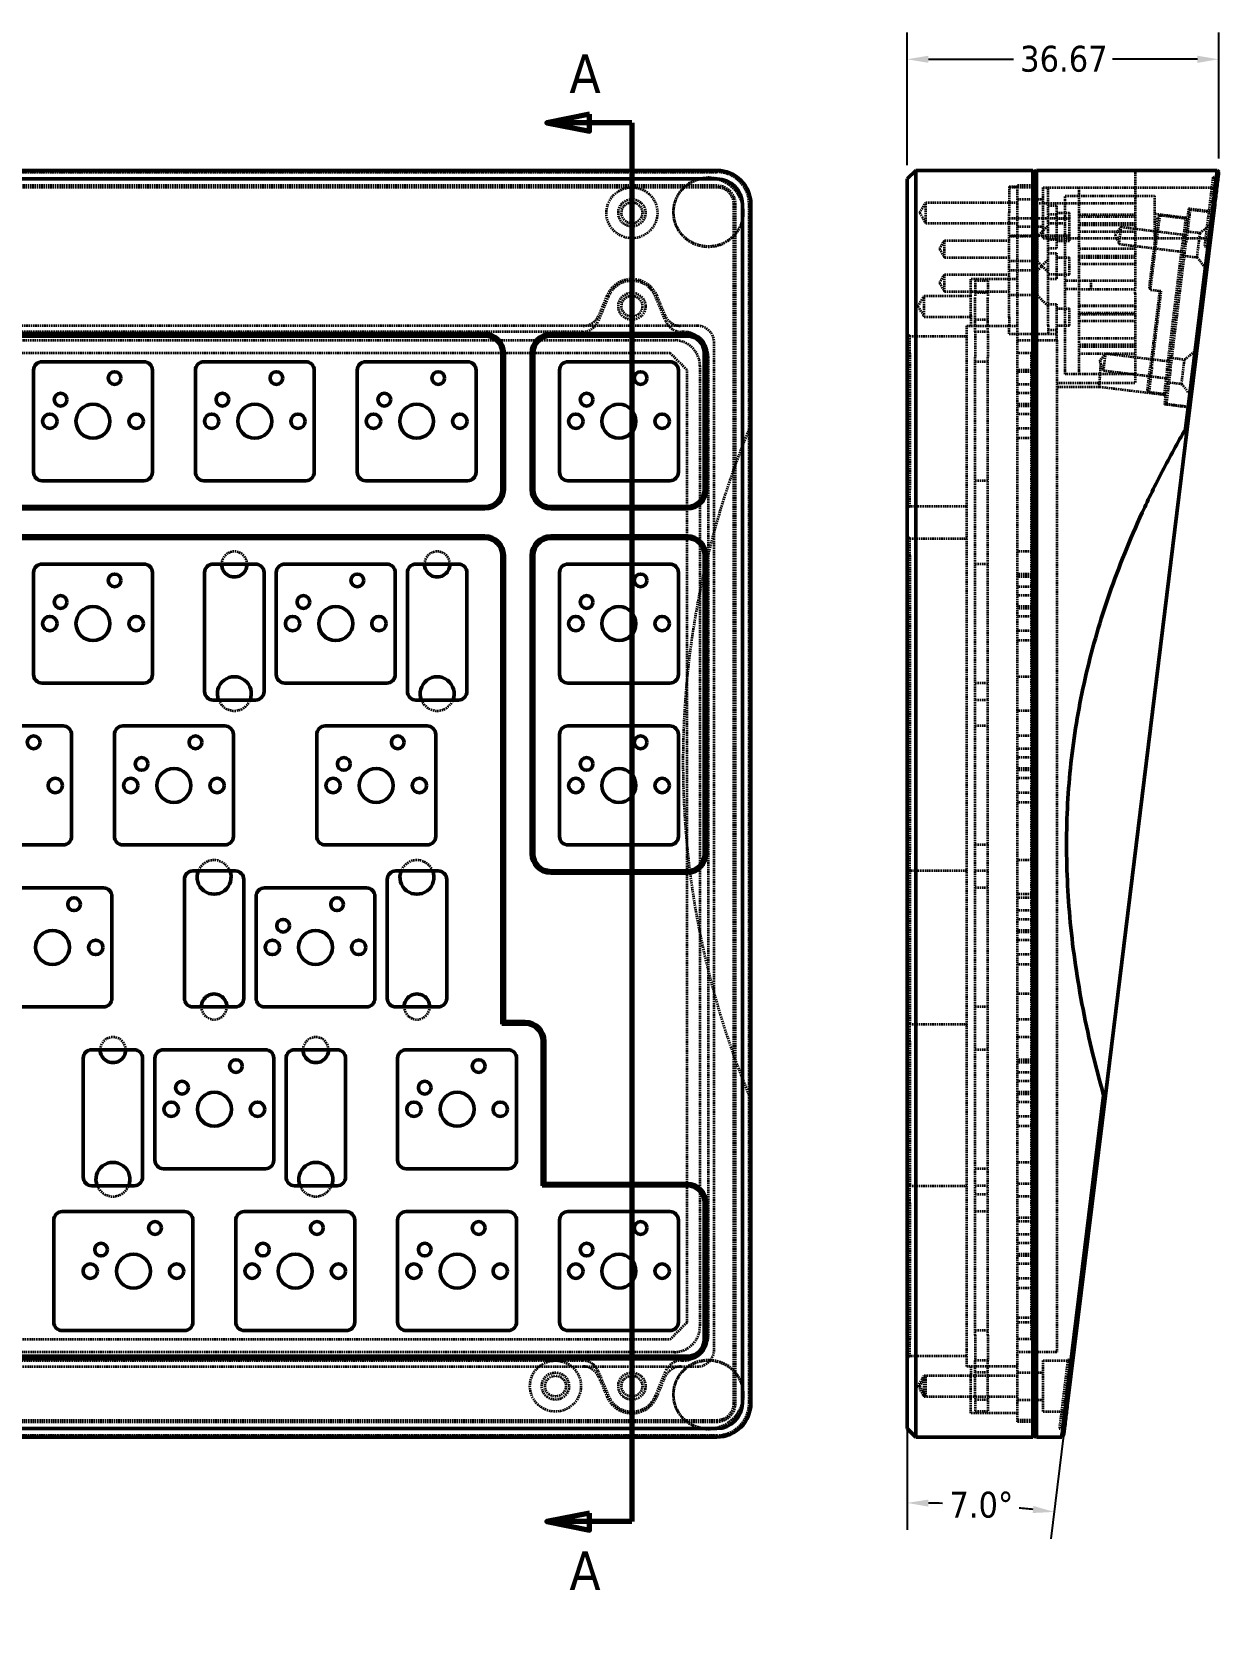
# Model space of a CAD drawing. Header units: millimetres. Extents: x -18 to 861, y -85 to 544.
# Drawn here: x 292.1 to 431.8, y 40.4 to 230.5 of the extents above; entities that cross this region are included whole.
import ezdxf

# ---------------------------------------------------------------- set-up
doc = ezdxf.new("R2010")
doc.units = ezdxf.units.MM
doc.linetypes.add('DASHED', pattern=[0.2067, 0.1654, -0.0413])
for name, color, linetype, lineweight in [('Dimension (ANSI)', 7, 'Continuous', 25), ('Hidden (ANSI)', 7, 'DASHED', 35), ('Section Line (ANSI)', 7, 'Continuous', 70), ('Visible (ANSI)', 7, 'Continuous', 50)]:
    doc.layers.add(name, color=color, linetype=linetype, lineweight=lineweight)
doc.styles.add('Label Text (ANSI)', font='tahoma.ttf')
doc.styles.add('Note Text (ANSI)', font='tahoma.ttf')
doc.dimstyles.new('Default - mm (ANSI)', dxfattribs={"dimtxt": 3.048, "dimasz": 2.5, "dimexe": 3.175, "dimexo": 1.6002, "dimgap": 0.8, "dimtad": 0, "dimtoh": 1, "dimrnd": 1e-08, "dimzin": 4, "dimdsep": 46, "dimtxsty": 'Note Text (ANSI)', "dimcen": 0.09, "dimdle": 10, "dimclrd": 256, "dimclre": 256, "dimclrt": 256, "dimadec": 1, "dimazin": 1, "dimtfac": 1, "dimtofl": 0, "dimtmove": 0, "dimatfit": 3, "dimfxl": 1, "dimtolj": 1, "dimtzin": 4, "dimlwd": -1, "dimlwe": -1, "dimarcsym": 0})

# ---------------------------------------------------------------- blocks, each defined once
blk = doc.blocks.new('2dTransSection0')
at = {"layer": 'Section Line (ANSI)', "linetype": 'Continuous'}
for p, q in [((357.68, 220.83), (352.68, 219.83)), ((357.68, 218.83), (357.68, 220.83)), ((357.68, 219.83), (352.68, 219.83)), ((352.68, 219.83), (357.68, 218.83)), ((362.68, 219.83), (357.68, 219.83)), ((362.68, 219.83), (362.68, 55.23)), ((362.68, 219.83), (362.68, 210.07)), ((362.68, 64.98), (362.68, 55.23)), ((357.68, 56.23), (352.68, 55.23)), ((357.68, 55.23), (352.68, 55.23)), ((352.68, 55.23), (357.68, 54.23)), ((357.68, 54.23), (357.68, 56.23)), ((362.68, 55.23), (357.68, 55.23))]:
    blk.add_line(p, q, dxfattribs=at)
at = {"layer": 'Section Line (ANSI)', "linetype": 'Continuous', "flags": 128}
for points in [[(357.68, 220.83), (352.68, 219.83), (357.68, 218.83), (357.68, 220.83)], [(357.68, 56.23), (352.68, 55.23), (357.68, 54.23), (357.68, 56.23)]]:
    blk.add_lwpolyline(points, dxfattribs=at)
at = {"layer": 'Section Line (ANSI)'}
for points in [[(357.68, 220.83), (352.68, 219.83), (357.68, 218.83), (357.68, 220.83)], [(357.68, 56.23), (352.68, 55.23), (357.68, 54.23), (357.68, 56.23)]]:
    blk.add_solid(points, dxfattribs=at)
at = {"layer": 'Section Line (ANSI)', "char_height": 4.57, "attachment_point": 7, "style": 'Label Text (ANSI)'}
for insert in [(355.32, 223.33), (355.32, 47.16)]:
    blk.add_mtext('A', dxfattribs=dict(at, insert=insert))
blk = doc.blocks.new('*D9')
at = {"layer": 'Defpoints', "color": 0, "transparency": 16777216}
for p in [(431.75, 227.3), (395.08, 213.23), (431.75, 214.03)]:
    blk.add_point(p, dxfattribs=at)
at = {"layer": 'Dimension (ANSI)', "transparency": 16777216}
for p, q in [((395.08, 214.83), (395.08, 230.47)), ((431.75, 215.63), (431.75, 230.47)), ((397.58, 227.3), (407.58, 227.3)), ((429.25, 227.3), (419.25, 227.3))]:
    blk.add_line(p, q, dxfattribs=at)
for points in [[(397.58, 227.72), (397.58, 226.88), (395.08, 227.3)], [(429.25, 227.72), (429.25, 226.88), (431.75, 227.3)]]:
    blk.add_solid(points, dxfattribs=at)
at = {"layer": 'Dimension (ANSI)', "transparency": 16777216, "insert": (408.38, 228.89), "char_height": 3.048, "attachment_point": 1, "style": 'Note Text (ANSI)'}
blk.add_mtext('\\A1;36.67', dxfattribs=at)
blk = doc.blocks.new('*D10')
at = {"layer": 'Defpoints', "color": 0, "transparency": 16777216}
for p in [(395.08, 210.23), (413.96, 69.17), (406.64, 56.95), (395.08, -84.58)]:
    blk.add_point(p, dxfattribs=at)
at = {"layer": 'Dimension (ANSI)', "transparency": 16777216}
for p, q in [((395.08, 208.63), (395.08, 54.24)), ((413.77, 67.58), (412, 53.21))]:
    blk.add_line(p, q, dxfattribs=at)
for start, end in [(88.3197, 88.9913), (84.0087, 84.6768)]:
    blk.add_arc((395.08, -84.58), 142, start, end, dxfattribs=at)
for points in [[(397.58, 56.98), (397.59, 57.81), (395.08, 57.42)], [(409.95, 57.06), (409.86, 56.23), (412.39, 56.36)]]:
    blk.add_solid(points, dxfattribs=at)
at = {"layer": 'Dimension (ANSI)', "transparency": 16777216, "insert": (400.05, 58.74), "char_height": 3.048, "attachment_point": 1, "style": 'Note Text (ANSI)'}
blk.add_mtext('\\A1;7.0°', dxfattribs=at)

msp = doc.modelspace()

# ---------------------------------------------------------------- linework, layer by layer
at = {"layer": 'Hidden (ANSI)'}
for p, q in [((372.681, 214.033), (59.119, 214.033)), ((372.681, 214.031), (59.119, 214.031)), ((273.219, 214.031), (372.681, 214.031)), ((421.935, 214.231), (421.935, 210.374)), ((431.069, 213.411), (430.07, 205.272)), ((431.665, 213.338), (431.069, 213.411)), ((372.681, 212.431), (59.119, 212.431)), ((372.681, 212.231), (275.119, 212.231)), ((407.085, 212.331), (407.085, 209.231)), ((407.085, 212.331), (408.085, 212.331)), ((408.085, 212.231), (407.085, 212.231)), ((408.085, 210.231), (408.085, 212.431)), ((410.085, 212.431), (408.085, 212.431)), ((410.085, 212.231), (408.085, 212.231)), ((411.085, 206.231), (411.085, 212.231)), ((411.085, 212.231), (431.529, 212.231)), ((411.685, 195.981), (411.685, 212.231)), ((413.685, 210.731), (413.685, 211.231)), ((413.685, 211.231), (421.935, 211.231)), ((415.335, 211.731), (415.335, 212.231)), ((415.335, 208.981), (415.335, 211.731)), ((421.935, 211.231), (424.185, 211.231)), ((424.185, 211.231), (424.185, 208.231)), ((367.581, 209.269), (367.581, 209.342)), ((374.681, 69.169), (374.681, 210.231)), ((374.881, 69.169), (374.881, 210.231)), ((375.781, 209.269), (375.781, 209.342)), ((376.481, 69.169), (376.481, 210.231)), ((376.481, 210.231), (376.481, 69.169)), ((396.546, 209.231), (397.285, 210.461)), ((396.546, 209.231), (397.285, 208.002)), ((397.285, 208.002), (397.285, 210.461)), ((397.285, 210.461), (408.085, 210.461)), ((407.085, 196.931), (407.085, 209.231)), ((408.085, 210.831), (411.085, 210.831)), ((408.085, 69.169), (408.085, 210.231)), ((410.085, 210.374), (421.935, 210.374)), ((411.685, 210.081), (412.685, 210.081)), ((412.685, 209.081), (412.685, 210.081)), ((412.685, 209.231), (414.185, 209.231)), ((413.685, 190.731), (413.685, 210.731)), ((414.185, 208.581), (414.185, 209.231)), ((421.935, 210.374), (421.935, 208.981)), ((428.197, 209.709), (427.697, 205.64)), ((428.383, 209.586), (427.896, 205.615)), ((428.383, 209.586), (428.16, 209.411)), ((430.976, 209.368), (428.197, 209.709)), ((430.964, 209.269), (428.383, 209.586)), ((430.964, 209.269), (431.138, 209.046)), ((430.976, 209.368), (431.199, 209.542)), ((397.285, 208.002), (408.085, 208.002)), ((407.085, 208.588), (414.185, 208.588)), ((408.085, 207.631), (411.085, 207.631)), ((410.385, 206.431), (411.685, 207.731)), ((411.685, 209.081), (412.685, 209.081)), ((413.685, 207.981), (411.685, 207.981)), ((412.685, 206.081), (412.685, 209.081)), ((412.685, 208.581), (414.185, 208.581)), ((414.185, 206.581), (414.185, 208.581)), ((421.935, 208.981), (415.335, 208.981)), ((415.335, 208.281), (415.335, 208.981)), ((415.335, 208.781), (421.935, 208.781)), ((415.335, 207.781), (415.335, 208.281)), ((421.935, 207.981), (415.335, 207.981)), ((415.335, 204.181), (415.335, 207.781)), ((421.935, 207.781), (415.335, 207.781)), ((419.554, 206.64), (420.277, 207.565)), ((420.031, 205.567), (420.277, 207.565)), ((420.277, 207.565), (427.82, 206.639)), ((421.935, 208.981), (421.935, 200.231)), ((427.864, 208.642), (424.185, 209.094)), ((424.185, 208.231), (424.185, 206.071)), ((424.243, 206.064), (424.572, 208.744)), ((424.795, 208.918), (424.442, 206.04)), ((424.795, 208.918), (424.572, 208.744)), ((428.051, 208.518), (424.795, 208.918)), ((427.864, 208.642), (427.499, 205.664)), ((427.864, 208.642), (428.087, 208.816)), ((429.561, 206.872), (431.01, 208.004)), ((398.88, 204.981), (399.485, 205.988)), ((399.485, 203.975), (399.485, 205.988)), ((399.485, 205.988), (407.085, 205.988)), ((407.085, 206.575), (414.185, 206.575)), ((410.385, 206.431), (407.085, 206.431)), ((410.385, 206.431), (410.385, 203.531)), ((411.085, 206.231), (430.792, 206.231)), ((411.685, 206.081), (412.685, 206.081)), ((412.685, 206.581), (414.185, 206.581)), ((412.685, 205.081), (412.685, 206.081)), ((412.685, 205.931), (414.185, 205.931)), ((414.185, 205.931), (414.185, 206.581)), ((421.935, 206.981), (415.335, 206.981)), ((419.554, 206.64), (420.031, 205.567)), ((420.031, 205.567), (427.575, 204.641)), ((424.243, 206.064), (423.548, 200.406)), ((423.723, 200.184), (424.442, 206.04)), ((425.671, 190.776), (427.499, 205.664)), ((425.869, 190.752), (427.697, 205.64)), ((426.068, 190.727), (427.896, 205.615)), ((427.874, 207.079), (429.561, 206.872)), ((429.208, 203.993), (429.561, 206.872)), ((398.88, 204.981), (399.485, 203.975)), ((399.485, 203.975), (407.085, 203.975)), ((410.385, 203.531), (407.085, 203.531)), ((410.385, 202.431), (411.685, 203.731)), ((410.385, 203.531), (411.685, 202.231)), ((411.685, 205.081), (412.685, 205.081)), ((411.685, 204.481), (412.685, 204.481)), ((412.685, 201.481), (412.685, 204.481)), ((412.685, 203.981), (414.185, 203.981)), ((414.185, 201.981), (414.185, 203.981)), ((421.935, 204.981), (415.335, 204.981)), ((415.335, 203.681), (415.335, 204.181)), ((415.335, 204.181), (421.935, 204.181)), ((415.335, 203.981), (421.935, 203.981)), ((415.335, 201.731), (415.335, 203.681)), ((427.52, 204.201), (429.208, 203.993)), ((429.208, 203.993), (430.34, 202.545)), ((430.666, 205.199), (430.07, 205.272)), ((398.88, 200.981), (399.485, 201.988)), ((399.485, 199.975), (399.485, 201.988)), ((399.485, 201.988), (407.085, 201.988)), ((410.385, 202.431), (407.085, 202.431)), ((410.385, 202.431), (410.385, 199.531)), ((412.685, 201.981), (411.685, 201.981)), ((412.685, 201.981), (414.185, 201.981)), ((421.935, 203.181), (415.335, 203.181)), ((415.335, 201.231), (415.335, 201.731)), ((398.88, 200.981), (399.485, 199.975)), ((399.485, 199.975), (407.085, 199.975)), ((402.585, 199.456), (402.585, 201.431)), ((408.085, 201.431), (402.585, 201.431)), ((403.085, 201.231), (403.085, 199.379)), ((404.585, 201.231), (403.085, 201.231)), ((404.585, 199.831), (403.085, 199.831)), ((404.585, 201.231), (404.585, 199.379)), ((411.685, 201.481), (412.685, 201.481)), ((415.335, 201.231), (413.685, 201.231)), ((415.335, 200.231), (413.685, 200.231)), ((415.335, 200.231), (415.335, 201.231)), ((421.935, 201.231), (415.335, 201.231)), ((415.335, 198.231), (415.335, 200.231)), ((415.335, 200.231), (421.935, 200.231)), ((416.685, 201.231), (416.685, 200.231)), ((421.935, 199.731), (421.935, 200.231)), ((421.935, 199.731), (421.935, 198.231)), ((423.548, 200.406), (423.723, 200.184)), ((424.795, 200.052), (423.686, 191.02)), ((423.723, 200.184), (424.993, 200.028)), ((423.884, 190.995), (424.993, 200.028)), ((359.91, 199.379), (358.703, 196.466)), ((359.725, 199.456), (358.776, 197.166)), ((366.66, 196.466), (365.453, 199.379)), ((366.586, 197.166), (365.638, 199.456)), ((396.346, 198.231), (397.085, 199.461)), ((396.346, 198.231), (397.085, 197.002)), ((397.085, 197.002), (397.085, 199.461)), ((397.085, 199.461), (402.585, 199.461)), ((402.585, 197.166), (402.585, 199.456)), ((403.085, 196.466), (403.085, 199.379)), ((404.585, 196.466), (404.585, 199.379)), ((410.385, 199.531), (407.085, 199.531)), ((410.385, 199.531), (411.685, 198.231)), ((411.685, 198.481), (412.685, 198.481)), ((412.685, 195.481), (412.685, 198.481)), ((412.685, 197.981), (414.185, 197.981)), ((414.185, 195.981), (414.185, 197.981)), ((421.935, 198.281), (415.335, 198.281)), ((421.935, 198.231), (415.335, 198.231)), ((415.335, 196.981), (415.335, 198.231)), ((421.935, 198.231), (421.935, 190.231)), ((370.381, 195.931), (61.419, 195.931)), ((397.085, 197.002), (402.585, 197.002)), ((402.085, 195.931), (408.085, 195.931)), ((402.085, 193.931), (402.085, 195.931)), ((402.585, 197.166), (402.585, 195.931)), ((404.585, 196.631), (403.085, 196.631)), ((403.085, 195.231), (403.085, 196.466)), ((404.585, 195.231), (404.585, 196.466)), ((407.085, 196.931), (407.085, 195.931)), ((407.085, 194.981), (407.085, 195.931)), ((411.685, 195.981), (411.685, 194.981)), ((412.685, 195.981), (414.185, 195.981)), ((415.335, 197.481), (421.935, 197.481)), ((421.935, 197.281), (415.335, 197.281)), ((415.335, 196.481), (415.335, 196.981)), ((415.335, 194.481), (415.335, 196.481)), ((421.935, 196.481), (415.335, 196.481)), ((275.119, 194.231), (367.681, 194.231)), ((356.855, 195.231), (287.945, 195.231)), ((368.681, 195.231), (368.508, 195.231)), ((372.381, 75.469), (372.381, 193.931)), ((395.385, 194.731), (395.085, 195.031)), ((395.385, 192.731), (395.385, 194.731)), ((395.385, 194.731), (402.085, 194.731)), ((402.085, 75.469), (402.085, 193.931)), ((404.585, 195.231), (403.085, 195.231)), ((403.085, 195.231), (403.085, 192.231)), ((404.585, 195.231), (404.585, 192.231)), ((407.085, 194.981), (411.685, 194.981)), ((408.085, 194.231), (412.685, 194.231)), ((411.685, 195.481), (412.685, 195.481)), ((411.685, 194.981), (412.685, 194.981)), ((412.685, 195.231), (412.685, 195.481)), ((412.685, 194.231), (412.685, 195.231)), ((412.685, 194.231), (412.685, 191.231)), ((415.335, 193.981), (415.335, 194.481)), ((415.335, 194.481), (421.935, 194.481)), ((415.335, 190.731), (415.335, 193.981)), ((367.181, 192.731), (64.619, 192.731)), ((369.181, 190.731), (367.181, 192.731)), ((371.681, 77.169), (371.681, 192.231)), ((395.385, 192.731), (395.385, 176.681)), ((403.085, 77.169), (403.085, 192.231)), ((404.585, 77.169), (404.585, 192.231)), ((409.685, 192.731), (408.085, 192.731)), ((409.685, 192.731), (409.685, 190.731)), ((421.935, 193.681), (415.335, 193.681)), ((421.935, 193.481), (415.335, 193.481)), ((415.335, 192.681), (421.935, 192.681)), ((417.726, 191.752), (418.448, 192.677)), ((418.203, 190.679), (418.448, 192.677)), ((418.448, 192.677), (425.992, 191.751)), ((426.046, 192.191), (427.733, 191.984)), ((427.733, 191.984), (429.182, 193.115)), ((369.181, 78.669), (369.181, 190.731)), ((370.681, 191.231), (370.681, 78.169)), ((404.585, 191.706), (403.085, 191.706)), ((409.685, 190.731), (408.085, 190.731)), ((409.685, 190.536), (408.085, 190.536)), ((409.685, 190.731), (409.685, 78.669)), ((412.685, 191.231), (412.685, 78.169)), ((413.685, 190.231), (413.685, 190.731)), ((415.335, 190.231), (413.685, 190.231)), ((415.335, 190.231), (415.335, 190.731)), ((421.935, 190.231), (415.335, 190.231)), ((417.707, 188.731), (417.89, 191.731)), ((417.726, 191.752), (418.203, 190.679)), ((418.203, 190.679), (425.746, 189.753)), ((421.935, 190.231), (421.935, 189.231)), ((423.357, 188.34), (423.686, 191.02)), ((423.884, 190.995), (423.531, 188.117)), ((425.671, 190.776), (425.305, 187.798)), ((425.869, 190.752), (425.369, 186.682)), ((426.068, 190.727), (425.58, 186.757)), ((427.38, 189.105), (427.733, 191.984)), ((409.685, 189.036), (408.085, 189.036)), ((412.685, 189.231), (421.935, 189.231)), ((417.707, 188.731), (412.685, 188.731)), ((425.305, 187.798), (417.707, 188.731)), ((423.357, 188.34), (423.531, 188.117)), ((425.692, 189.312), (427.38, 189.105)), ((427.38, 189.105), (428.512, 187.656)), ((409.685, 187.996), (408.085, 187.996)), ((409.685, 186.706), (408.085, 186.706)), ((409.685, 186.496), (408.085, 186.496)), ((425.516, 187.873), (423.531, 188.117)), ((425.305, 187.798), (425.479, 187.575)), ((428.149, 186.341), (425.369, 186.682)), ((425.58, 186.757), (425.406, 186.98)), ((425.58, 186.757), (428.161, 186.44)), ((428.149, 186.341), (428.323, 186.118)), ((428.161, 186.44), (428.384, 186.614)), ((409.685, 185.556), (408.085, 185.556)), ((409.685, 183.856), (408.085, 183.856)), ((409.685, 182.706), (408.085, 182.706)), ((404.585, 177.706), (403.085, 177.706)), ((395.385, 174.681), (395.385, 176.681)), ((395.385, 174.681), (395.085, 174.381)), ((402.085, 174.681), (395.385, 174.681)), ((395.385, 170.919), (395.085, 171.219)), ((395.385, 168.919), (395.385, 170.919)), ((395.385, 170.919), (402.085, 170.919)), ((409.685, 169.379), (408.085, 169.379)), ((395.385, 168.919), (395.385, 133.819)), ((404.585, 167.894), (403.085, 167.894)), ((409.685, 166.724), (408.085, 166.724)), ((409.685, 166.379), (408.085, 166.379)), ((409.685, 165.224), (408.085, 165.224)), ((409.685, 164.184), (408.085, 164.184)), ((409.685, 162.894), (408.085, 162.894)), ((409.685, 162.684), (408.085, 162.684)), ((409.685, 161.744), (408.085, 161.744)), ((409.685, 160.044), (408.085, 160.044)), ((409.685, 158.894), (408.085, 158.894)), ((409.685, 154.639), (408.085, 154.639)), ((404.585, 153.894), (403.085, 153.894)), ((404.585, 151.894), (403.085, 151.894)), ((409.685, 150.639), (408.085, 150.639)), ((404.585, 148.844), (403.085, 148.844)), ((409.685, 147.674), (408.085, 147.674)), ((409.685, 146.174), (408.085, 146.174)), ((409.685, 145.134), (408.085, 145.134)), ((409.685, 143.844), (408.085, 143.844)), ((409.685, 143.634), (408.085, 143.634)), ((409.685, 142.694), (408.085, 142.694)), ((409.685, 140.994), (408.085, 140.994)), ((409.685, 139.844), (408.085, 139.844)), ((395.385, 131.819), (395.385, 133.819)), ((404.585, 134.844), (403.085, 134.844)), ((395.385, 131.819), (395.085, 131.519)), ((395.385, 131.819), (395.385, 113.769)), ((402.085, 131.819), (395.385, 131.819)), ((404.585, 131.794), (403.085, 131.794)), ((409.685, 133.049), (408.085, 133.049)), ((404.585, 129.794), (403.085, 129.794)), ((409.685, 129.049), (408.085, 129.049)), ((409.685, 128.624), (408.085, 128.624)), ((409.685, 127.124), (408.085, 127.124)), ((409.685, 126.084), (408.085, 126.084)), ((409.685, 124.794), (408.085, 124.794)), ((409.685, 124.584), (408.085, 124.584)), ((409.685, 123.644), (408.085, 123.644)), ((409.685, 121.944), (408.085, 121.944)), ((409.685, 120.794), (408.085, 120.794)), ((409.685, 117.309), (408.085, 117.309)), ((395.385, 113.769), (395.085, 114.069)), ((404.585, 115.794), (403.085, 115.794)), ((409.685, 114.309), (408.085, 114.309)), ((395.385, 111.769), (395.385, 113.769)), ((395.385, 113.769), (402.085, 113.769)), ((409.685, 112.229), (408.085, 112.229)), ((395.385, 111.769), (395.385, 94.719)), ((404.585, 110.744), (403.085, 110.744)), ((409.685, 109.574), (408.085, 109.574)), ((409.685, 109.229), (408.085, 109.229)), ((409.685, 108.074), (408.085, 108.074)), ((409.685, 107.034), (408.085, 107.034)), ((409.685, 105.744), (408.085, 105.744)), ((409.685, 105.534), (408.085, 105.534)), ((409.685, 104.594), (408.085, 104.594)), ((409.685, 102.894), (408.085, 102.894)), ((409.685, 101.744), (408.085, 101.744)), ((409.685, 97.489), (408.085, 97.489)), ((404.585, 96.744), (403.085, 96.744)), ((395.385, 94.719), (395.085, 95.019)), ((395.385, 92.719), (395.385, 94.719)), ((395.385, 94.719), (402.085, 94.719)), ((404.585, 94.744), (403.085, 94.744)), ((404.585, 93.694), (403.085, 93.694)), ((409.685, 94.949), (408.085, 94.949)), ((409.685, 93.489), (408.085, 93.489)), ((395.385, 92.719), (395.385, 76.669)), ((404.585, 91.694), (403.085, 91.694)), ((409.685, 90.949), (408.085, 90.949)), ((409.685, 90.524), (408.085, 90.524)), ((409.685, 89.024), (408.085, 89.024)), ((409.685, 87.984), (408.085, 87.984)), ((409.685, 86.694), (408.085, 86.694)), ((409.685, 86.484), (408.085, 86.484)), ((409.685, 85.544), (408.085, 85.544)), ((409.685, 83.844), (408.085, 83.844)), ((409.685, 82.694), (408.085, 82.694)), ((367.181, 76.669), (369.181, 78.669)), ((409.685, 79.209), (408.085, 79.209)), ((409.685, 78.669), (408.085, 78.669)), ((409.685, 78.669), (409.685, 76.669)), ((412.685, 78.169), (412.685, 75.169)), ((238.412, 76.669), (367.181, 76.669)), ((395.385, 74.669), (395.385, 76.669)), ((404.585, 77.694), (403.085, 77.694)), ((403.085, 77.169), (403.085, 74.169)), ((404.585, 77.169), (404.585, 74.169)), ((409.685, 76.669), (408.085, 76.669)), ((367.681, 75.169), (64.119, 75.169)), ((274.945, 74.169), (356.855, 74.169)), ((368.508, 74.169), (368.681, 74.169)), ((395.385, 74.669), (395.085, 74.369)), ((402.085, 74.669), (395.385, 74.669)), ((402.085, 73.469), (402.085, 75.469)), ((404.585, 74.169), (403.085, 74.169)), ((403.085, 72.934), (403.085, 74.169)), ((404.585, 72.934), (404.585, 74.169)), ((412.685, 75.169), (408.085, 75.169)), ((411.085, 68.169), (411.085, 74.169)), ((411.085, 74.169), (414.577, 74.169)), ((413.986, 74.274), (412.986, 66.135)), ((414.581, 74.201), (413.986, 74.274)), ((61.419, 73.469), (370.381, 73.469)), ((358.703, 72.934), (359.91, 70.021)), ((365.453, 70.021), (366.66, 72.934)), ((396.346, 71.169), (397.085, 72.398)), ((396.546, 71.169), (397.285, 72.398)), ((397.085, 69.939), (397.085, 72.398)), ((397.085, 72.398), (402.585, 72.398)), ((397.285, 69.939), (397.285, 72.398)), ((408.085, 73.469), (402.085, 73.469)), ((402.585, 73.469), (402.585, 72.234)), ((402.585, 72.398), (408.085, 72.398)), ((403.085, 70.021), (403.085, 72.934)), ((404.585, 72.769), (403.085, 72.769)), ((404.585, 70.021), (404.585, 72.934)), ((408.085, 72.769), (411.085, 72.769)), ((358.776, 72.234), (359.725, 69.944)), ((365.638, 69.944), (366.586, 72.234)), ((396.346, 71.169), (397.085, 69.939)), ((396.546, 71.169), (397.285, 69.939)), ((402.585, 69.944), (402.585, 72.234)), ((367.581, 70.132), (367.581, 70.205)), ((375.781, 70.132), (375.781, 70.205)), ((397.085, 69.939), (402.585, 69.939)), ((402.585, 67.969), (402.585, 69.944)), ((402.585, 69.939), (408.085, 69.939)), ((403.085, 70.021), (403.085, 68.169)), ((404.585, 69.569), (403.085, 69.569)), ((404.585, 70.021), (404.585, 68.169)), ((408.085, 69.569), (411.085, 69.569)), ((408.085, 66.969), (408.085, 69.169)), ((59.119, 67.169), (372.681, 67.169)), ((59.119, 66.969), (372.681, 66.969)), ((408.085, 67.969), (402.585, 67.969)), ((404.585, 68.169), (403.085, 68.169)), ((410.085, 67.169), (408.085, 67.169)), ((410.085, 66.969), (408.085, 66.969)), ((411.085, 68.169), (413.84, 68.169)), ((59.119, 65.369), (372.681, 65.369)), ((372.681, 65.369), (59.119, 65.369)), ((59.119, 65.367), (372.681, 65.367)), ((413.582, 66.062), (412.986, 66.135))]:
    msp.add_line(p, q, dxfattribs=at)
for centre, radius in [((362.681, 209.231), 3), ((362.681, 209.231), 1.6), ((362.681, 209.231), 1.23), ((362.681, 198.231), 1.6), ((362.681, 198.231), 1.23), ((353.681, 71.169), 3), ((353.681, 71.169), 1.6), ((353.681, 71.169), 1.23), ((362.681, 71.169), 1.6), ((362.681, 71.169), 1.23)]:
    msp.add_circle(centre, radius, dxfattribs=at)
for centre, radius, start, end in [((372.681, 210.231), 3.8, 0, 90), ((372.681, 210.231), 3.8, 0, 90), ((372.681, 210.231), 2.2, 0, 90), ((372.681, 210.231), 2, 0, 90), ((362.681, 198.231), 3.2, 22.5, 157.5), ((362.681, 198.231), 3, 22.5, 157.5), ((356.855, 197.231), 2, 270, 337.5), ((356.929, 197.931), 2, 270, 337.5), ((368.434, 197.931), 2, 202.5, 270), ((368.508, 197.231), 2, 202.5, 270), ((370.381, 193.931), 2, 0, 90), ((367.681, 191.231), 3, 0, 90), ((368.681, 192.231), 3, 0, 90), ((315.881, 167.879), 1.5, 0.57297, 179.42703), ((339.757, 167.879), 1.5, 0.57297, 179.42703), ((315.881, 152.639), 2, 201.86988, 338.13012), ((339.757, 152.639), 2, 201.86988, 338.13012), ((313.5, 131.049), 2, 21.86988, 158.13012), ((337.376, 131.049), 2, 21.86988, 158.13012), ((313.5, 115.809), 1.5, 180.57297, 359.42703), ((337.376, 115.809), 1.5, 180.57297, 359.42703), ((301.593, 110.729), 1.5, 0.57297, 179.42703), ((325.469, 110.729), 1.5, 0.57297, 179.42703), ((301.593, 95.489), 2, 201.86988, 338.13012), ((325.469, 95.489), 2, 201.86988, 338.13012), ((367.681, 78.169), 3, 270, 0), ((368.681, 77.169), 3, 270, 0), ((356.855, 72.169), 2, 22.5, 90), ((368.508, 72.169), 2, 90, 157.5), ((370.381, 75.469), 2, 270, 0), ((356.929, 71.469), 2, 22.5, 90), ((368.434, 71.469), 2, 90, 157.5), ((362.681, 71.169), 3.2, 202.5, 337.5), ((362.681, 71.169), 3, 202.5, 337.5), ((372.681, 69.169), 3.8, 270, 0), ((372.681, 69.169), 2.2, 270, 0), ((372.681, 69.169), 3.8, 270, 0), ((372.681, 69.169), 2, 270, 0)]:
    msp.add_arc(centre, radius, start, end, dxfattribs=at)
for centre in [(371.681, 209.342), (371.681, 209.269), (371.681, 70.205), (371.681, 70.132)]:
    msp.add_ellipse(centre, major_axis=(-4.1, 0), ratio=0.9925462, dxfattribs=at)
for centre, major_axis, ratio, start_param, end_param in [((472.681, 144.572), (-104, 0), 0.9925462, 5.8934246, 6.672946), ((385.653, 145.69), (-95.488, -13.965), 0.4047189, 4.7471976, 4.7492979), ((385.653, 145.69), (-95.488, -13.965), 0.4047189, 1.4156435, 1.4177438)]:
    msp.add_ellipse(centre, major_axis=major_axis, ratio=ratio, start_param=start_param, end_param=end_param, dxfattribs=at)
for points, knots in [([(376.481, 210.231), (376.481, 210.535), (376.445, 210.839), (376.299, 211.437), (376.187, 211.73), (375.865, 212.342), (375.637, 212.651), (375.368, 212.92), (375.099, 213.189), (374.79, 213.417), (373.91, 213.881), (373.296, 214.033), (372.681, 214.033)], [-1.5707963, -1.5707963, -1.5707963, -1.5707963, -1.3311481, -1.3311481, -1.0854066, -1.0854066, -0.7853982, -0.7853982, -0.7853982, -0.4853898, -0.4853898, 0, 0, 0, 0]), ([(372.681, 65.367), (372.989, 65.367), (373.298, 65.405), (373.896, 65.553), (374.186, 65.664), (374.792, 65.985), (375.1, 66.213), (375.368, 66.48), (375.635, 66.748), (375.863, 67.056), (376.325, 67.929), (376.478, 68.536), (376.481, 69.146)], [0, 0, 0, 0, 0.2433313, 0.2433313, 0.4866626, 0.4866626, 0.7853982, 0.7853982, 0.7853982, 1.0841337, 1.0841337, 1.5647029, 1.5647029, 1.5647029, 1.5647029])]:
    msp.add_open_spline(points, degree=3, knots=knots, dxfattribs=at)
at = {"layer": 'Visible (ANSI)'}
for p, q in [((372.681, 214.231), (59.119, 214.231)), ((59.119, 213.231), (372.681, 213.231)), ((396.085, 214.231), (395.085, 213.231)), ((395.085, 210.231), (395.085, 213.231)), ((396.085, 214.231), (396.085, 210.231)), ((409.885, 214.231), (396.085, 214.231)), ((409.885, 214.231), (410.085, 214.031)), ((409.885, 210.231), (409.885, 214.231)), ((410.085, 214.031), (410.285, 214.231)), ((410.085, 214.031), (410.085, 210.231)), ((410.085, 210.231), (410.085, 214.031)), ((410.285, 214.231), (410.285, 210.231)), ((431.575, 214.231), (410.285, 214.231)), ((431.75, 214.033), (431.575, 214.231)), ((375.681, 210.231), (375.681, 69.169)), ((376.681, 69.169), (376.681, 210.231)), ((395.085, 210.231), (395.085, 69.169)), ((396.085, 69.169), (396.085, 210.231)), ((409.885, 210.231), (409.885, 69.169)), ((410.085, 69.169), (410.085, 210.231)), ((410.085, 210.231), (410.085, 69.169)), ((410.285, 69.169), (410.285, 210.231)), ((431.082, 210.231), (427.84, 183.827)), ((428.037, 183.795), (431.28, 210.207)), ((345.369, 195.031), (272.169, 195.031)), ((272.169, 194.731), (345.369, 194.731)), ((369.181, 195.031), (353.131, 195.031)), ((353.131, 194.731), (369.181, 194.731)), ((347.369, 192.731), (347.369, 176.681)), ((347.669, 176.681), (347.669, 192.731)), ((350.831, 192.731), (350.831, 176.681)), ((351.131, 176.681), (351.131, 192.731)), ((371.181, 192.731), (371.181, 176.681)), ((371.481, 176.681), (371.481, 192.731)), ((292.244, 178.706), (292.244, 190.706)), ((293.244, 191.706), (305.244, 191.706)), ((306.244, 190.706), (306.244, 178.706)), ((311.294, 178.706), (311.294, 190.706)), ((312.294, 191.706), (324.294, 191.706)), ((325.294, 190.706), (325.294, 178.706)), ((330.344, 178.706), (330.344, 190.706)), ((331.344, 191.706), (343.344, 191.706)), ((344.344, 190.706), (344.344, 178.706)), ((354.156, 178.706), (354.156, 190.706)), ((355.156, 191.706), (367.156, 191.706)), ((368.156, 190.706), (368.156, 178.706)), ((428.037, 183.795), (418.406, 105.35)), ((305.244, 177.706), (293.244, 177.706)), ((324.294, 177.706), (312.294, 177.706)), ((343.344, 177.706), (331.344, 177.706)), ((367.156, 177.706), (355.156, 177.706)), ((345.369, 174.681), (272.169, 174.681)), ((272.169, 174.381), (345.369, 174.381)), ((369.181, 174.681), (353.131, 174.681)), ((353.131, 174.381), (369.181, 174.381)), ((345.369, 171.219), (62.619, 171.219)), ((369.181, 171.219), (353.131, 171.219)), ((62.619, 170.919), (345.369, 170.919)), ((353.131, 170.919), (369.181, 170.919)), ((293.244, 167.894), (305.244, 167.894)), ((313.379, 167.894), (318.379, 167.894)), ((321.819, 167.894), (333.819, 167.894)), ((337.259, 167.894), (342.259, 167.894)), ((347.369, 168.919), (347.369, 113.769)), ((347.669, 114.069), (347.669, 168.919)), ((350.831, 168.919), (350.831, 133.819)), ((351.131, 133.819), (351.131, 168.919)), ((355.156, 167.894), (367.156, 167.894)), ((371.181, 168.919), (371.181, 133.819)), ((371.481, 133.819), (371.481, 168.919)), ((292.244, 154.894), (292.244, 166.894)), ((306.244, 166.894), (306.244, 154.894)), ((312.379, 152.894), (312.379, 166.894)), ((319.379, 166.894), (319.379, 152.894)), ((320.819, 154.894), (320.819, 166.894)), ((334.819, 166.894), (334.819, 154.894)), ((336.259, 152.894), (336.259, 166.894)), ((343.259, 166.894), (343.259, 152.894)), ((354.156, 154.894), (354.156, 166.894)), ((368.156, 166.894), (368.156, 154.894)), ((305.244, 153.894), (293.244, 153.894)), ((333.819, 153.894), (321.819, 153.894)), ((367.156, 153.894), (355.156, 153.894)), ((318.379, 151.894), (313.379, 151.894)), ((342.259, 151.894), (337.259, 151.894)), ((283.719, 148.844), (295.719, 148.844)), ((302.769, 148.844), (314.769, 148.844)), ((326.581, 148.844), (338.581, 148.844)), ((355.156, 148.844), (367.156, 148.844)), ((296.719, 147.844), (296.719, 135.844)), ((301.769, 135.844), (301.769, 147.844)), ((315.769, 147.844), (315.769, 135.844)), ((325.581, 135.844), (325.581, 147.844)), ((339.581, 147.844), (339.581, 135.844)), ((354.156, 135.844), (354.156, 147.844)), ((368.156, 147.844), (368.156, 135.844)), ((295.719, 134.844), (283.719, 134.844)), ((314.769, 134.844), (302.769, 134.844)), ((338.581, 134.844), (326.581, 134.844)), ((367.156, 134.844), (355.156, 134.844)), ((310.998, 131.794), (315.998, 131.794)), ((334.878, 131.794), (339.878, 131.794)), ((369.181, 131.819), (353.131, 131.819)), ((353.131, 131.519), (369.181, 131.519)), ((288.481, 129.794), (300.481, 129.794)), ((309.998, 116.794), (309.998, 130.794)), ((316.998, 130.794), (316.998, 116.794)), ((319.438, 129.794), (331.438, 129.794)), ((333.878, 116.794), (333.878, 130.794)), ((340.878, 130.794), (340.878, 116.794)), ((301.481, 128.794), (301.481, 116.794)), ((318.438, 116.794), (318.438, 128.794)), ((332.438, 128.794), (332.438, 116.794)), ((300.481, 115.794), (288.481, 115.794)), ((315.998, 115.794), (310.998, 115.794)), ((331.438, 115.794), (319.438, 115.794)), ((339.878, 115.794), (334.878, 115.794)), ((347.369, 113.769), (347.669, 114.069)), ((350.131, 114.069), (347.669, 114.069)), ((347.369, 113.769), (350.131, 113.769)), ((299.091, 110.744), (304.091, 110.744)), ((307.531, 110.744), (319.531, 110.744)), ((322.971, 110.744), (327.971, 110.744)), ((336.106, 110.744), (348.106, 110.744)), ((352.131, 111.769), (352.131, 94.719)), ((352.431, 95.019), (352.431, 111.769)), ((298.091, 95.744), (298.091, 109.744)), ((305.091, 109.744), (305.091, 95.744)), ((306.531, 97.744), (306.531, 109.744)), ((320.531, 109.744), (320.531, 97.744)), ((321.971, 95.744), (321.971, 109.744)), ((328.971, 109.744), (328.971, 95.744)), ((335.106, 97.744), (335.106, 109.744)), ((349.106, 109.744), (349.106, 97.744)), ((418.206, 105.367), (413.765, 69.193)), ((413.963, 69.169), (418.406, 105.35)), ((319.531, 96.744), (307.531, 96.744)), ((348.106, 96.744), (336.106, 96.744)), ((304.091, 94.744), (299.091, 94.744)), ((327.971, 94.744), (322.971, 94.744)), ((352.131, 94.719), (352.431, 95.019)), ((352.131, 94.719), (369.181, 94.719)), ((369.181, 95.019), (352.431, 95.019)), ((295.625, 91.694), (310.006, 91.694)), ((317.056, 91.694), (329.056, 91.694)), ((336.106, 91.694), (348.106, 91.694)), ((355.156, 91.694), (367.156, 91.694)), ((371.181, 92.719), (371.181, 76.669)), ((371.481, 76.669), (371.481, 92.719)), ((294.625, 78.694), (294.625, 90.694)), ((311.006, 90.694), (311.006, 78.694)), ((316.056, 78.694), (316.056, 90.694)), ((330.056, 90.694), (330.056, 78.694)), ((335.106, 78.694), (335.106, 90.694)), ((349.106, 90.694), (349.106, 78.694)), ((354.156, 78.694), (354.156, 90.694)), ((368.156, 90.694), (368.156, 78.694)), ((310.006, 77.694), (295.625, 77.694)), ((329.056, 77.694), (317.056, 77.694)), ((348.106, 77.694), (336.106, 77.694)), ((367.156, 77.694), (355.156, 77.694)), ((369.181, 74.669), (62.619, 74.669)), ((62.619, 74.369), (369.181, 74.369)), ((395.085, 66.169), (395.085, 69.169)), ((396.085, 69.169), (396.085, 65.169)), ((409.885, 65.169), (409.885, 69.169)), ((410.085, 69.169), (410.085, 65.369)), ((410.085, 65.369), (410.085, 69.169)), ((410.285, 69.169), (410.285, 65.169)), ((372.681, 66.169), (59.119, 66.169)), ((59.119, 65.169), (372.681, 65.169)), ((396.085, 65.169), (395.085, 66.169)), ((396.085, 65.169), (409.885, 65.169)), ((409.885, 65.169), (410.085, 65.369)), ((410.085, 65.369), (410.285, 65.169)), ((410.285, 65.169), (413.272, 65.169)), ((413.496, 65.367), (413.272, 65.169))]:
    msp.add_line(p, q, dxfattribs=at)
for centre, radius in [((301.784, 189.786), 0.75), ((320.834, 189.786), 0.75), ((339.884, 189.786), 0.75), ((363.696, 189.786), 0.75), ((295.434, 187.246), 0.75), ((299.244, 184.706), 2), ((314.484, 187.246), 0.75), ((318.294, 184.706), 2), ((333.534, 187.246), 0.75), ((337.344, 184.706), 2), ((357.346, 187.246), 0.75), ((361.156, 184.706), 2), ((294.164, 184.706), 0.85), ((304.324, 184.706), 0.85), ((313.214, 184.706), 0.85), ((323.374, 184.706), 0.85), ((332.264, 184.706), 0.85), ((342.424, 184.706), 0.85), ((356.076, 184.706), 0.85), ((366.236, 184.706), 0.85), ((301.784, 165.974), 0.75), ((330.359, 165.974), 0.75), ((363.696, 165.974), 0.75), ((295.434, 163.434), 0.75), ((324.009, 163.434), 0.75), ((357.346, 163.434), 0.75), ((294.164, 160.894), 0.85), ((299.244, 160.894), 2), ((304.324, 160.894), 0.85), ((322.739, 160.894), 0.85), ((327.819, 160.894), 2), ((332.899, 160.894), 0.85), ((356.076, 160.894), 0.85), ((361.156, 160.894), 2), ((366.236, 160.894), 0.85), ((292.259, 146.924), 0.75), ((311.309, 146.924), 0.75), ((335.121, 146.924), 0.75), ((363.696, 146.924), 0.75), ((304.959, 144.384), 0.75), ((328.771, 144.384), 0.75), ((357.346, 144.384), 0.75), ((294.799, 141.844), 0.85), ((303.689, 141.844), 0.85), ((308.769, 141.844), 2), ((313.849, 141.844), 0.85), ((327.501, 141.844), 0.85), ((332.581, 141.844), 2), ((337.661, 141.844), 0.85), ((356.076, 141.844), 0.85), ((361.156, 141.844), 2), ((366.236, 141.844), 0.85), ((297.021, 127.874), 0.75), ((327.978, 127.874), 0.75), ((321.628, 125.334), 0.75), ((294.481, 122.794), 2), ((299.561, 122.794), 0.85), ((320.358, 122.794), 0.85), ((325.438, 122.794), 2), ((330.518, 122.794), 0.85), ((316.071, 108.824), 0.75), ((344.646, 108.824), 0.75), ((309.721, 106.284), 0.75), ((338.296, 106.284), 0.75), ((308.451, 103.744), 0.85), ((313.531, 103.744), 2), ((318.611, 103.744), 0.85), ((337.026, 103.744), 0.85), ((342.106, 103.744), 2), ((347.186, 103.744), 0.85), ((306.546, 89.774), 0.75), ((325.596, 89.774), 0.75), ((344.646, 89.774), 0.75), ((363.696, 89.774), 0.75), ((300.196, 87.234), 0.75), ((319.246, 87.234), 0.75), ((338.296, 87.234), 0.75), ((357.346, 87.234), 0.75), ((298.926, 84.694), 0.85), ((304.006, 84.694), 2), ((309.086, 84.694), 0.85), ((317.976, 84.694), 0.85), ((323.056, 84.694), 2), ((328.136, 84.694), 0.85), ((337.026, 84.694), 0.85), ((342.106, 84.694), 2), ((347.186, 84.694), 0.85), ((356.076, 84.694), 0.85), ((361.156, 84.694), 2), ((366.236, 84.694), 0.85)]:
    msp.add_circle(centre, radius, dxfattribs=at)
for centre, radius, start, end in [((372.681, 210.231), 4, 0, 90), ((372.681, 210.231), 3, 0, 90), ((345.369, 192.731), 2.3, 0, 90), ((345.369, 192.731), 2, 0, 90), ((353.131, 192.731), 2.3, 90, 180), ((353.131, 192.731), 2, 90, 180), ((369.181, 192.731), 2.3, 0, 90), ((369.181, 192.731), 2, 0, 90), ((293.244, 190.706), 1, 90, 180), ((305.244, 190.706), 1, 0, 90), ((312.294, 190.706), 1, 90, 180), ((324.294, 190.706), 1, 0, 90), ((331.344, 190.706), 1, 90, 180), ((343.344, 190.706), 1, 0, 90), ((355.156, 190.706), 1, 90, 180), ((367.156, 190.706), 1, 0, 90), ((293.244, 178.706), 1, 180, 270), ((305.244, 178.706), 1, 270, 0), ((312.294, 178.706), 1, 180, 270), ((324.294, 178.706), 1, 270, 0), ((331.344, 178.706), 1, 180, 270), ((343.344, 178.706), 1, 270, 0), ((355.156, 178.706), 1, 180, 270), ((367.156, 178.706), 1, 270, 0), ((345.369, 176.681), 2.3, 270, 0), ((345.369, 176.681), 2, 270, 0), ((353.131, 176.681), 2.3, 180, 270), ((353.131, 176.681), 2, 180, 270), ((369.181, 176.681), 2.3, 270, 0), ((369.181, 176.681), 2, 270, 0), ((345.369, 168.919), 2.3, 0, 90), ((353.131, 168.919), 2.3, 90, 180), ((369.181, 168.919), 2.3, 0, 90), ((345.369, 168.919), 2, 0, 90), ((353.131, 168.919), 2, 90, 180), ((369.181, 168.919), 2, 0, 90), ((293.244, 166.894), 1, 90, 180), ((305.244, 166.894), 1, 0, 90), ((313.379, 166.894), 1, 90, 180), ((315.881, 167.879), 1.5, 179.42703, 0.57297), ((318.379, 166.894), 1, 0, 90), ((321.819, 166.894), 1, 90, 180), ((333.819, 166.894), 1, 0, 90), ((337.259, 166.894), 1, 90, 180), ((339.757, 167.879), 1.5, 179.42703, 0.57297), ((342.259, 166.894), 1, 0, 90), ((355.156, 166.894), 1, 90, 180), ((367.156, 166.894), 1, 0, 90), ((293.244, 154.894), 1, 180, 270), ((305.244, 154.894), 1, 270, 0), ((315.881, 152.639), 2, 338.13012, 201.86988), ((321.819, 154.894), 1, 180, 270), ((333.819, 154.894), 1, 270, 0), ((339.757, 152.639), 2, 338.13012, 201.86988), ((355.156, 154.894), 1, 180, 270), ((367.156, 154.894), 1, 270, 0), ((313.379, 152.894), 1, 180, 270), ((318.379, 152.894), 1, 270, 0), ((337.259, 152.894), 1, 180, 270), ((342.259, 152.894), 1, 270, 0), ((295.719, 147.844), 1, 0, 90), ((302.769, 147.844), 1, 90, 180), ((314.769, 147.844), 1, 0, 90), ((326.581, 147.844), 1, 90, 180), ((338.581, 147.844), 1, 0, 90), ((355.156, 147.844), 1, 90, 180), ((367.156, 147.844), 1, 0, 90), ((295.719, 135.844), 1, 270, 0), ((302.769, 135.844), 1, 180, 270), ((314.769, 135.844), 1, 270, 0), ((326.581, 135.844), 1, 180, 270), ((338.581, 135.844), 1, 270, 0), ((355.156, 135.844), 1, 180, 270), ((367.156, 135.844), 1, 270, 0), ((353.131, 133.819), 2.3, 180, 270), ((353.131, 133.819), 2, 180, 270), ((369.181, 133.819), 2.3, 270, 0), ((369.181, 133.819), 2, 270, 0), ((310.998, 130.794), 1, 90, 180), ((313.5, 131.049), 2, 158.13012, 21.86988), ((315.998, 130.794), 1, 0, 90), ((334.878, 130.794), 1, 90, 180), ((337.376, 131.049), 2, 158.13012, 21.86988), ((339.878, 130.794), 1, 0, 90), ((300.481, 128.794), 1, 0, 90), ((319.438, 128.794), 1, 90, 180), ((331.438, 128.794), 1, 0, 90), ((300.481, 116.794), 1, 270, 0), ((310.998, 116.794), 1, 180, 270), ((313.5, 115.809), 1.5, 359.42703, 180.57297), ((315.998, 116.794), 1, 270, 0), ((319.438, 116.794), 1, 180, 270), ((331.438, 116.794), 1, 270, 0), ((334.878, 116.794), 1, 180, 270), ((337.376, 115.809), 1.5, 359.42703, 180.57297), ((339.878, 116.794), 1, 270, 0), ((350.131, 111.769), 2.3, 0, 90), ((350.131, 111.769), 2, 0, 90), ((299.091, 109.744), 1, 90, 180), ((301.593, 110.729), 1.5, 179.42703, 0.57297), ((304.091, 109.744), 1, 0, 90), ((307.531, 109.744), 1, 90, 180), ((319.531, 109.744), 1, 0, 90), ((322.971, 109.744), 1, 90, 180), ((325.469, 110.729), 1.5, 179.42703, 0.57297), ((327.971, 109.744), 1, 0, 90), ((336.106, 109.744), 1, 90, 180), ((348.106, 109.744), 1, 0, 90), ((301.593, 95.489), 2, 338.13012, 201.86988), ((307.531, 97.744), 1, 180, 270), ((319.531, 97.744), 1, 270, 0), ((325.469, 95.489), 2, 338.13012, 201.86988), ((336.106, 97.744), 1, 180, 270), ((348.106, 97.744), 1, 270, 0), ((299.091, 95.744), 1, 180, 270), ((304.091, 95.744), 1, 270, 0), ((322.971, 95.744), 1, 180, 270), ((327.971, 95.744), 1, 270, 0), ((369.181, 92.719), 2.3, 0, 90), ((369.181, 92.719), 2, 0, 90), ((295.625, 90.694), 1, 90, 180), ((310.006, 90.694), 1, 0, 90), ((317.056, 90.694), 1, 90, 180), ((329.056, 90.694), 1, 0, 90), ((336.106, 90.694), 1, 90, 180), ((348.106, 90.694), 1, 0, 90), ((355.156, 90.694), 1, 90, 180), ((367.156, 90.694), 1, 0, 90), ((295.625, 78.694), 1, 180, 270), ((310.006, 78.694), 1, 270, 0), ((317.056, 78.694), 1, 180, 270), ((329.056, 78.694), 1, 270, 0), ((336.106, 78.694), 1, 180, 270), ((348.106, 78.694), 1, 270, 0), ((355.156, 78.694), 1, 180, 270), ((367.156, 78.694), 1, 270, 0), ((369.181, 76.669), 2.3, 270, 0), ((369.181, 76.669), 2, 270, 0), ((372.681, 69.169), 4, 270, 0), ((372.681, 69.169), 3, 270, 0)]:
    msp.add_arc(centre, radius, start, end, dxfattribs=at)
for start_param, end_param in [(1.4747654, 1.4768657), (4.8063196, 4.8084199)]:
    msp.add_ellipse((414.118, 145.69), major_axis=(94.942, -11.657), ratio=0.415026, start_param=start_param, end_param=end_param, dxfattribs=at)
for points, knots in [([(431.575, 214.231), (431.575, 214.231), (431.555, 214.073), (431.495, 213.59), (431.466, 213.352), (431.432, 213.072), (431.397, 212.792), (431.357, 212.468), (431.278, 211.828), (431.24, 211.521), (431.163, 210.894), (431.124, 210.575), (431.085, 210.256)], [0, 0, 0, 0, 0.4853898, 0.4853898, 0.7853982, 0.7853982, 0.7853982, 1.0854066, 1.0854066, 1.3311481, 1.3311481, 1.5707963, 1.5707963, 1.5707963, 1.5707963]), ([(431.283, 210.231), (431.321, 210.535), (431.358, 210.839), (431.431, 211.437), (431.468, 211.73), (431.543, 212.342), (431.581, 212.651), (431.614, 212.92), (431.647, 213.189), (431.675, 213.417), (431.732, 213.881), (431.75, 214.033), (431.75, 214.033)], [-1.5707963, -1.5707963, -1.5707963, -1.5707963, -1.3311481, -1.3311481, -1.0854066, -1.0854066, -0.7853982, -0.7853982, -0.7853982, -0.4853898, -0.4853898, 0, 0, 0, 0]), ([(431.085, 210.256), (431.084, 210.252), (431.084, 210.248), (431.083, 210.239), (431.082, 210.235), (431.082, 210.231)], [-7.6985844595, -7.6985844595, -7.6985844595, -7.6985844595, -7.6973566139, -7.6973566139, -7.6961287683, -7.6961287683, -7.6961287683, -7.6961287683]), ([(431.28, 210.207), (431.281, 210.211), (431.281, 210.215), (431.282, 210.223), (431.283, 210.227), (431.283, 210.231)], [7.6961287683, 7.6961287683, 7.6961287683, 7.6961287683, 7.6973566139, 7.6973566139, 7.6985844595, 7.6985844595, 7.6985844595, 7.6985844595]), ([(413.762, 69.169), (413.683, 68.528), (413.604, 67.887), (413.491, 66.963), (413.451, 66.637), (413.417, 66.353), (413.382, 66.069), (413.352, 65.827), (413.311, 65.485), (413.296, 65.367), (413.277, 65.209), (413.272, 65.169), (413.272, 65.169)], [-1.5647029, -1.5647029, -1.5647029, -1.5647029, -1.0841337, -1.0841337, -0.7853982, -0.7853982, -0.7853982, -0.4866626, -0.4866626, -0.2433313, -0.2433313, 0, 0, 0, 0]), ([(413.496, 65.367), (413.496, 65.367), (413.501, 65.405), (413.519, 65.553), (413.533, 65.664), (413.572, 65.985), (413.6, 66.213), (413.633, 66.48), (413.666, 66.748), (413.704, 67.056), (413.811, 67.929), (413.886, 68.536), (413.96, 69.146)], [0, 0, 0, 0, 0.2433313, 0.2433313, 0.4866626, 0.4866626, 0.7853982, 0.7853982, 0.7853982, 1.0841337, 1.0841337, 1.5647029, 1.5647029, 1.5647029, 1.5647029]), ([(413.765, 69.193), (413.764, 69.189), (413.764, 69.185), (413.763, 69.177), (413.762, 69.173), (413.762, 69.169)], [-1.5707963268, -1.5707963268, -1.5707963268, -1.5707963268, -1.5677496303, -1.5677496303, -1.5647029338, -1.5647029338, -1.5647029338, -1.5647029338]), ([(413.96, 69.146), (413.961, 69.149), (413.961, 69.153), (413.962, 69.161), (413.963, 69.165), (413.963, 69.169)], [1.5647029338, 1.5647029338, 1.5647029338, 1.5647029338, 1.5677496303, 1.5677496303, 1.5707963268, 1.5707963268, 1.5707963268, 1.5707963268])]:
    msp.add_open_spline(points, degree=3, knots=knots, dxfattribs=at)
msp.add_rational_spline([(418.206, 105.367), (406.607, 146.612), (427.84, 183.827)], [1.06391085036, 1.15055351233, 1.06391085036], degree=2, dxfattribs=at)

# ---------------------------------------------------------------- block references
at = {"layer": 'Section Line (ANSI)'}
msp.add_blockref('2dTransSection0', (0, 0), dxfattribs=at)

# ---------------------------------------------------------------- dimensions: what is measured, and where the dimension line sits
at = {"layer": 'Dimension (ANSI)'}
dim = msp.add_linear_dim(base=(431.7503, 227.2991), p1=(395.0849, 213.2313), p2=(431.7503, 214.0328), angle=180, dimstyle='Default - mm (ANSI)', override={"dimgap": 0.8, "dimtoh": 0, "dimdec": 2, "dimtol": 0, "dimlim": 0, "dimtp": 0, "dimtm": 0, "dimtdec": 2, "dimatfit": 1}, dxfattribs=at)
dim.commit()
dim.dimension.update_dxf_attribs({"geometry": '*D9', "text_midpoint": (413.4176, 227.2991), "dimtype": 160})
dim = msp.add_angular_dim_3p(base=(406.638, 56.947), center=(395.085, -84.583), p1=(413.963, 69.169), p2=(395.085, 210.231), dimstyle='Default - mm (ANSI)', override={"dimgap": 0.8, "dimtih": 1, "dimadec": 1, "dimtol": 0, "dimlim": 0, "dimtp": 0, "dimtm": 0, "dimtdec": 0}, dxfattribs=at)
dim.commit()
dim.dimension.update_dxf_attribs({"geometry": '*D10', "text_midpoint": (403.754, 57.152), "dimtype": 165})

doc.saveas('drawing.dxf')
